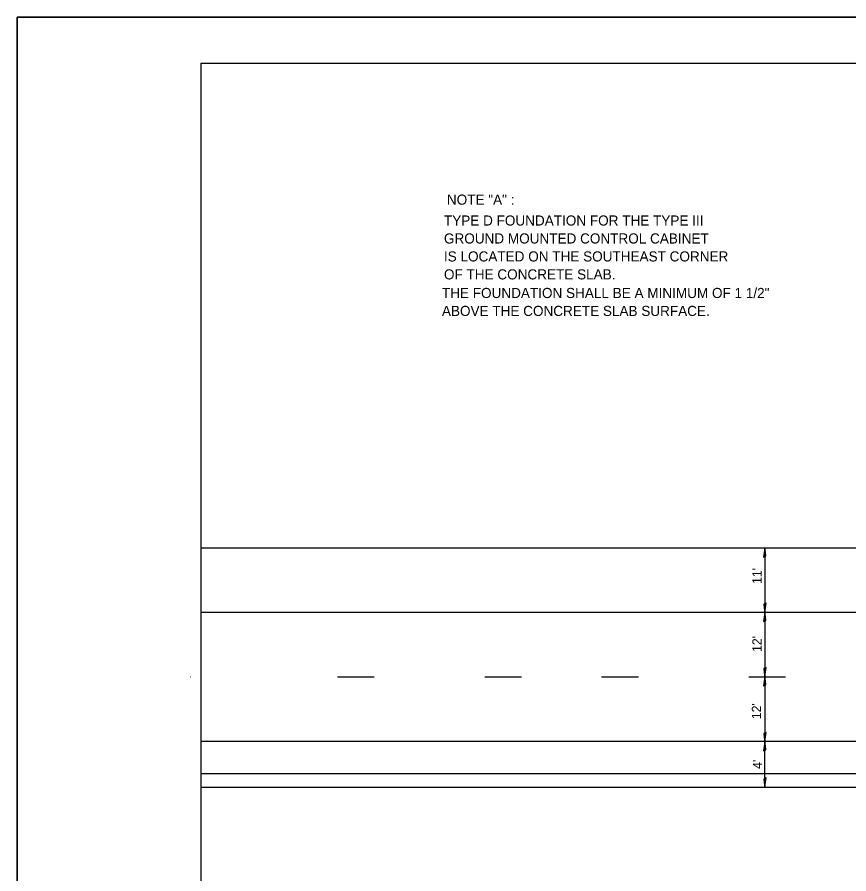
# Model space of a CAD drawing. Extents: x 17216 to 18874, y 6612 to 8544.
# Drawn here: x 17513.9 to 17694.6, y 8358.3 to 8544.4 of the extents above; entities that cross this region are included whole.
import ezdxf

# ---------------------------------------------------------------- set-up
doc = ezdxf.new("R2010")
doc.units = 0
for name, color, linetype in [('Alignment_EX_20 Centerline', 7, 'Continuous'), ('Alignment_EX_50 Notation', 7, 'Continuous'), ('Design_EX_Roadway Dimensions', 7, 'Continuous'), ('Design_PR_PMK Symbols', 7, 'Continuous'), ('Level 48', 7, 'Continuous'), ('Sheets_50 Reference Boundary', 7, 'Continuous'), ('Sheets_General Details', 7, 'Continuous'), ('Sheets_Printer Plotting Border', 7, 'Continuous'), ('Topo_EOP', 7, 'Continuous'), ('Topo_Shoulder', 7, 'Continuous')]:
    doc.layers.add(name, color=color, linetype=linetype)

msp = doc.modelspace()

# ---------------------------------------------------------------- linework, layer by layer
at = {"layer": 'Alignment_EX_20 Centerline'}
msp.add_line((17553.85, 8380.11), (18189.55, 8380.11), dxfattribs=at)
at = {"layer": 'Alignment_EX_50 Notation'}
msp.add_line((17635.93, 8429.11), (17635.93, 8429.11), dxfattribs=at)
at = {"layer": 'Design_EX_Roadway Dimensions'}
for p, q in [((17676.32, 8429.11), (17676.32, 8415.11)), ((17676.32, 8415.11), (17676.32, 8401.11)), ((17676.32, 8401.11), (17676.32, 8386.98)), ((17676.32, 8377.11), (17676.32, 8386.98))]:
    msp.add_line(p, q, dxfattribs=at)
for points in [[(17676.3, 8427.27), (17676.57, 8427.33), (17676.45, 8428.11), (17676.32, 8429.11), (17676.18, 8428.04), (17676.01, 8427.11), (17676.3, 8427.27), (17676.48, 8427.35), (17676.32, 8428.44), (17676.11, 8427.25), (17676.35, 8427.43), (17676.31, 8427.92), (17676.24, 8427.44)], [(17676.35, 8416.94), (17676.08, 8416.88), (17676.19, 8416.1), (17676.32, 8415.11), (17676.47, 8416.17), (17676.63, 8417.11), (17676.35, 8416.94), (17676.17, 8416.86), (17676.33, 8415.78), (17676.53, 8416.96), (17676.3, 8416.79), (17676.33, 8416.29), (17676.4, 8416.77)], [(17676.3, 8413.27), (17676.57, 8413.33), (17676.45, 8414.11), (17676.32, 8415.11), (17676.18, 8414.04), (17676.01, 8413.11), (17676.3, 8413.27), (17676.48, 8413.35), (17676.32, 8414.44), (17676.11, 8413.25), (17676.35, 8413.43), (17676.31, 8413.92), (17676.24, 8413.44)], [(17676.35, 8402.94), (17676.08, 8402.88), (17676.19, 8402.1), (17676.32, 8401.11), (17676.47, 8402.17), (17676.63, 8403.11), (17676.35, 8402.94), (17676.17, 8402.86), (17676.33, 8401.78), (17676.53, 8402.96), (17676.3, 8402.79), (17676.33, 8402.29), (17676.4, 8402.77)], [(17676.3, 8399.27), (17676.57, 8399.33), (17676.45, 8400.11), (17676.32, 8401.11), (17676.18, 8400.04), (17676.01, 8399.11), (17676.3, 8399.27), (17676.48, 8399.35), (17676.32, 8400.44), (17676.11, 8399.25), (17676.35, 8399.43), (17676.31, 8399.92), (17676.24, 8399.44)], [(17676.35, 8388.82), (17676.08, 8388.76), (17676.19, 8387.98), (17676.32, 8386.98), (17676.47, 8388.05), (17676.63, 8388.98), (17676.35, 8388.82), (17676.17, 8388.74), (17676.33, 8387.65), (17676.53, 8388.84), (17676.3, 8388.66), (17676.33, 8388.17), (17676.4, 8388.65)], [(17676.3, 8385.15), (17676.57, 8385.21), (17676.45, 8385.99), (17676.32, 8386.98), (17676.18, 8385.92), (17676.01, 8384.98), (17676.3, 8385.15), (17676.48, 8385.23), (17676.32, 8386.31), (17676.11, 8385.13), (17676.35, 8385.3), (17676.31, 8385.8), (17676.24, 8385.32)], [(17676.35, 8378.94), (17676.08, 8378.88), (17676.19, 8378.1), (17676.32, 8377.11), (17676.47, 8378.17), (17676.63, 8379.11), (17676.35, 8378.94), (17676.17, 8378.86), (17676.33, 8377.78), (17676.53, 8378.96), (17676.3, 8378.79), (17676.33, 8378.29), (17676.4, 8378.77)]]:
    msp.add_lwpolyline(points, dxfattribs=at)
at = {"layer": 'Design_PR_PMK Symbols'}
msp.add_line((17553.85, 8429.11), (18189.55, 8429.11), dxfattribs=at)
for points in [[(17551.47, 8401.11), (17551.55, 8401.11)], [(17583.47, 8401.11), (17583.55, 8401.11)], [(17583.55, 8401.11), (17591.47, 8401.11)], [(17615.47, 8401.11), (17615.55, 8401.11)], [(17615.55, 8401.11), (17623.47, 8401.11)], [(17640.84, 8401.11), (17640.92, 8401.11)], [(17640.92, 8401.11), (17648.84, 8401.11)], [(17672.84, 8401.11), (17672.92, 8401.11)], [(17672.92, 8401.11), (17680.84, 8401.11)]]:
    msp.add_lwpolyline(points, dxfattribs=at)
at = {"layer": 'Level 48'}
msp.add_lwpolyline([(17513.85, 8544.37), (18193.85, 8544.37), (18193.85, 8104.37), (17513.85, 8104.37)], close=True, dxfattribs=at)
at = {"layer": 'Sheets_50 Reference Boundary'}
msp.add_lwpolyline([(17553.85, 8534.37), (18183.85, 8534.37), (18183.85, 8134.37), (17553.85, 8134.37)], close=True, dxfattribs=at)
at = {"layer": 'Sheets_General Details'}
for p, q in [((17513.85, 8544.37), (17513.85, 8104.37)), ((18193.85, 8544.37), (17513.85, 8544.37))]:
    msp.add_line(p, q, dxfattribs=at)
msp.add_lwpolyline([(17553.85, 8534.37), (18183.85, 8534.37), (18183.85, 8114.37), (17553.85, 8114.37)], close=True, dxfattribs=at)
at = {"layer": 'Sheets_Printer Plotting Border'}
msp.add_lwpolyline([(17513.85, 8104.37), (18193.85, 8104.37), (18193.85, 8544.37), (17513.85, 8544.37)], close=True, dxfattribs=at)
at = {"layer": 'Topo_EOP'}
for p, q in [((17553.85, 8415.11), (17635.93, 8415.11)), ((17635.93, 8415.11), (17978.29, 8415.11)), ((17553.85, 8387.11), (17635.93, 8387.11)), ((17635.93, 8387.11), (17978.29, 8387.11))]:
    msp.add_line(p, q, dxfattribs=at)
at = {"layer": 'Topo_Shoulder'}
for p, q in [((17553.85, 8429.11), (17635.93, 8429.11)), ((17635.93, 8429.11), (17978.29, 8429.11)), ((17553.85, 8377.11), (17635.93, 8377.11)), ((17635.93, 8377.11), (17978.29, 8377.11))]:
    msp.add_line(p, q, dxfattribs=at)

# ---------------------------------------------------------------- texts
at = {"layer": 'Design_EX_Roadway Dimensions'}
for s, p in [("11'", (17675.61, 8421.25)), ("12'", (17675.61, 8406.48)), ("12'", (17675.5, 8391.87)), ("4'", (17675.73, 8381.07))]:
    msp.add_text(s, height=2, rotation=90, dxfattribs=at).set_placement(p)
at = {"layer": 'Sheets_General Details'}
for s, p in [('NOTE "A" :', (17607.24, 8503.63)), ('TYPE D FOUNDATION FOR THE TYPE III', (17606.6, 8499.1)), ('GROUND MOUNTED CONTROL CABINET', (17606.6, 8495.2)), ('IS LOCATED ON THE SOUTHEAST CORNER', (17606.6, 8491.3)), ('OF THE CONCRETE SLAB.', (17606.6, 8487.4)), ('THE FOUNDATION SHALL BE A MINIMUM OF 1 1/2"', (17606.16, 8483.36)), ('ABOVE THE CONCRETE SLAB SURFACE.', (17606.16, 8479.46))]:
    msp.add_text(s, height=2.2, dxfattribs=at).set_placement(p)

doc.saveas('drawing.dxf')
